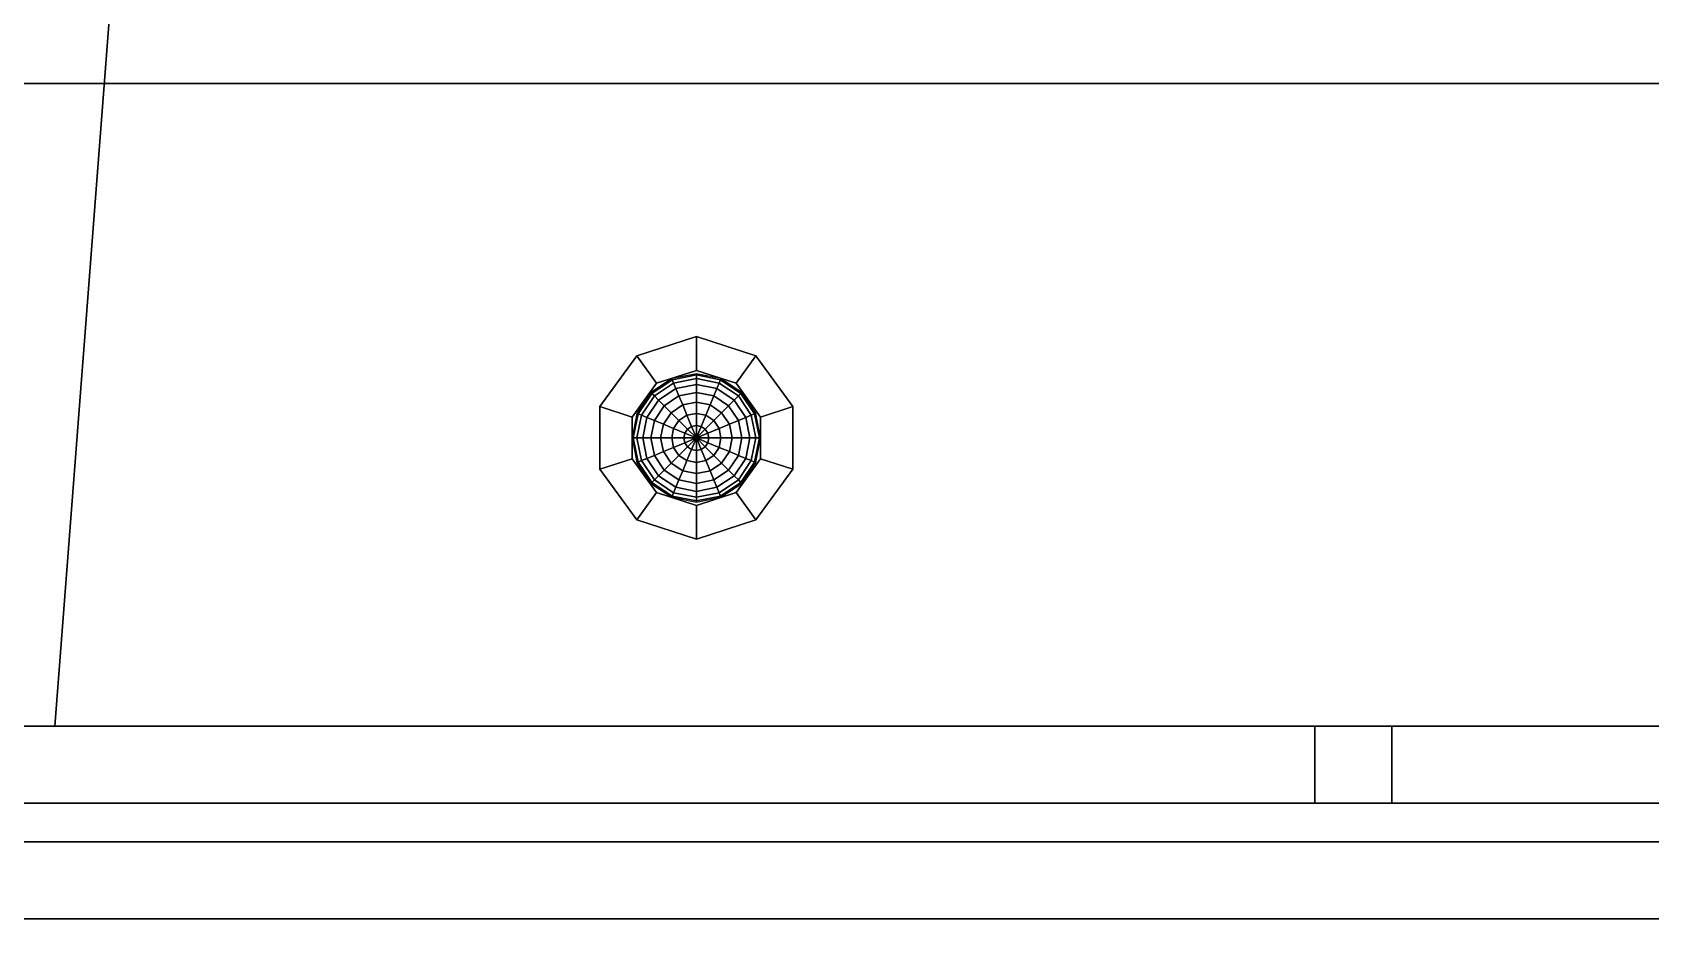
# Model space of a CAD drawing. Header units: millimetres. Extents: x 116.8 to 135.8, y -35.1 to -13.1.
# Drawn here: x 131.325 to 132.584, y -23.16 to -22.45 of the extents above; entities that cross this region are included whole.
import ezdxf

# ---------------------------------------------------------------- set-up
doc = ezdxf.new("R2010")
doc.units = ezdxf.units.MM
for name, color, linetype in [('COPERTURA', 252, 'CONTINUOUS'), ('CROMATO', 251, 'CONTINUOUS'), ('LAMPADA', 2, 'CONTINUOUS'), ('MARMO', 7, 'CONTINUOUS'), ('PRATO', 83, 'CONTINUOUS'), ('SOFFITTO', 41, 'CONTINUOUS'), ('VETRO', 137, 'CONTINUOUS')]:
    doc.layers.add(name, color=color, linetype=linetype)

msp = doc.modelspace()

# ---------------------------------------------------------------- linework, layer by layer
at = {"layer": 'COPERTURA'}
for points in [[(133.843016, -22.4899, 5.6817), (133.843016, -23.1399, 5.7), (128.843016, -23.1399, 5.7), (128.843016, -22.4899, 5.7)], [(128.843016, -22.4899, 6), (128.843016, -23.1399, 6), (133.843016, -23.1399, 6), (133.843016, -22.4899, 5.9817)], [(133.843016, -22.4899, 5.9817), (128.843016, -22.4899, 6), (128.843016, -22.4899, 5.7), (133.843016, -22.4899, 5.6817)], [(133.843016, -25.6399, 6.3), (126.343016, -25.6399, 6.3), (126.343016, -23.1399, 6.3), (133.843016, -23.1399, 6.3)], [(126.343016, -23.1399, 5.7), (133.843016, -23.1399, 5.7), (133.843016, -23.1399, 6.3), (126.343016, -23.1399, 6.3)], [(128.843016, -23.1399, 5.7), (133.843016, -23.1399, 5.7), (133.843016, -23.1399, 6), (128.843016, -23.1399, 6)]]:
    msp.add_3dface(points, dxfattribs=at)
at = {"layer": 'CROMATO'}
for points in [[(131.841968, -22.713163, 5.7), (131.841968, -22.686877, 5.7), (131.795615, -22.701938, 5.7), (131.811066, -22.723204, 5.7)], [(131.811066, -22.723204, 5.675), (131.795615, -22.701938, 5.675), (131.841968, -22.686877, 5.675), (131.841968, -22.713163, 5.675)], [(131.795615, -22.701938, 5.7), (131.841968, -22.686877, 5.7), (131.841968, -22.686877, 5.675), (131.795615, -22.701938, 5.675)], [(131.87287, -22.723204, 5.7), (131.888321, -22.701938, 5.7), (131.841968, -22.686877, 5.7), (131.841968, -22.713163, 5.7)], [(131.841968, -22.713163, 5.675), (131.841968, -22.686877, 5.675), (131.888321, -22.701938, 5.675), (131.87287, -22.723204, 5.675)], [(131.841968, -22.713163, 5.7), (131.841968, -22.686877, 5.7), (131.841968, -22.686877, 5.675), (131.841968, -22.713163, 5.675)], [(131.841968, -22.686877, 5.7), (131.888321, -22.701938, 5.7), (131.888321, -22.701938, 5.675), (131.841968, -22.686877, 5.675)], [(131.841968, -22.686877, 5.7), (131.841968, -22.713163, 5.7), (131.841968, -22.713163, 5.675), (131.841968, -22.686877, 5.675)], [(131.811066, -22.723204, 5.7), (131.795615, -22.701938, 5.7), (131.766968, -22.741367, 5.7), (131.791968, -22.74949, 5.7)], [(131.791968, -22.74949, 5.675), (131.766968, -22.741367, 5.675), (131.795615, -22.701938, 5.675), (131.811066, -22.723204, 5.675)], [(131.766968, -22.741367, 5.7), (131.795615, -22.701938, 5.7), (131.795615, -22.701938, 5.675), (131.766968, -22.741367, 5.675)], [(131.811066, -22.723204, 5.7), (131.795615, -22.701938, 5.7), (131.795615, -22.701938, 5.675), (131.811066, -22.723204, 5.675)], [(131.795615, -22.701938, 5.7), (131.811066, -22.723204, 5.7), (131.811066, -22.723204, 5.675), (131.795615, -22.701938, 5.675)], [(131.888321, -22.701938, 5.7), (131.87287, -22.723204, 5.7), (131.87287, -22.723204, 5.675), (131.888321, -22.701938, 5.675)], [(131.891968, -22.74949, 5.7), (131.916968, -22.741367, 5.7), (131.888321, -22.701938, 5.7), (131.87287, -22.723204, 5.7)], [(131.87287, -22.723204, 5.675), (131.888321, -22.701938, 5.675), (131.916968, -22.741367, 5.675), (131.891968, -22.74949, 5.675)], [(131.87287, -22.723204, 5.7), (131.888321, -22.701938, 5.7), (131.888321, -22.701938, 5.675), (131.87287, -22.723204, 5.675)], [(131.888321, -22.701938, 5.7), (131.916968, -22.741367, 5.7), (131.916968, -22.741367, 5.675), (131.888321, -22.701938, 5.675)], [(131.841968, -22.713163, 5.675), (131.811066, -22.723204, 5.675), (131.811066, -22.723204, 5.7), (131.841968, -22.713163, 5.7)], [(131.87287, -22.723204, 5.675), (131.841968, -22.713163, 5.675), (131.841968, -22.713163, 5.7), (131.87287, -22.723204, 5.7)], [(131.811066, -22.723204, 5.675), (131.791968, -22.74949, 5.675), (131.791968, -22.74949, 5.7), (131.811066, -22.723204, 5.7)], [(131.891968, -22.74949, 5.675), (131.87287, -22.723204, 5.675), (131.87287, -22.723204, 5.7), (131.891968, -22.74949, 5.7)], [(131.791968, -22.781982, 5.7), (131.766968, -22.790105, 5.7), (131.766968, -22.741367, 5.7), (131.791968, -22.74949, 5.7)], [(131.791968, -22.74949, 5.675), (131.766968, -22.741367, 5.675), (131.766968, -22.790105, 5.675), (131.791968, -22.781982, 5.675)], [(131.791968, -22.74949, 5.7), (131.766968, -22.741367, 5.7), (131.766968, -22.741367, 5.675), (131.791968, -22.74949, 5.675)], [(131.766968, -22.741367, 5.7), (131.766968, -22.790105, 5.7), (131.766968, -22.790105, 5.675), (131.766968, -22.741367, 5.675)], [(131.891968, -22.781982, 5.7), (131.916968, -22.790105, 5.7), (131.916968, -22.741367, 5.7), (131.891968, -22.74949, 5.7)], [(131.891968, -22.74949, 5.675), (131.916968, -22.741367, 5.675), (131.916968, -22.790105, 5.675), (131.891968, -22.781982, 5.675)], [(131.916968, -22.741367, 5.7), (131.891968, -22.74949, 5.7), (131.891968, -22.74949, 5.675), (131.916968, -22.741367, 5.675)], [(131.916968, -22.741367, 5.7), (131.916968, -22.790105, 5.7), (131.916968, -22.790105, 5.675), (131.916968, -22.741367, 5.675)], [(131.791968, -22.781982, 5.675), (131.791968, -22.74949, 5.675), (131.791968, -22.74949, 5.7), (131.791968, -22.781982, 5.7)], [(131.891968, -22.781982, 5.675), (131.891968, -22.74949, 5.675), (131.891968, -22.74949, 5.7), (131.891968, -22.781982, 5.7)], [(131.811066, -22.808269, 5.7), (131.795615, -22.829535, 5.7), (131.766968, -22.790105, 5.7), (131.791968, -22.781982, 5.7)], [(131.791968, -22.781982, 5.675), (131.766968, -22.790105, 5.675), (131.795615, -22.829535, 5.675), (131.811066, -22.808269, 5.675)], [(131.791968, -22.781982, 5.7), (131.766968, -22.790105, 5.7), (131.766968, -22.790105, 5.675), (131.791968, -22.781982, 5.675)], [(131.811066, -22.808269, 5.675), (131.791968, -22.781982, 5.675), (131.791968, -22.781982, 5.7), (131.811066, -22.808269, 5.7)], [(131.891968, -22.781982, 5.7), (131.916968, -22.790105, 5.7), (131.888321, -22.829535, 5.7), (131.87287, -22.808269, 5.7)], [(131.87287, -22.808269, 5.675), (131.888321, -22.829535, 5.675), (131.916968, -22.790105, 5.675), (131.891968, -22.781982, 5.675)], [(131.891968, -22.781982, 5.675), (131.87287, -22.808269, 5.675), (131.87287, -22.808269, 5.7), (131.891968, -22.781982, 5.7)], [(131.916968, -22.790105, 5.7), (131.891968, -22.781982, 5.7), (131.891968, -22.781982, 5.675), (131.916968, -22.790105, 5.675)], [(131.766968, -22.790105, 5.7), (131.795615, -22.829535, 5.7), (131.795615, -22.829535, 5.675), (131.766968, -22.790105, 5.675)], [(131.888321, -22.829535, 5.7), (131.916968, -22.790105, 5.7), (131.916968, -22.790105, 5.675), (131.888321, -22.829535, 5.675)], [(131.795615, -22.829535, 5.7), (131.811066, -22.808269, 5.7), (131.811066, -22.808269, 5.675), (131.795615, -22.829535, 5.675)], [(131.841968, -22.818309, 5.7), (131.841968, -22.844596, 5.7), (131.795615, -22.829535, 5.7), (131.811066, -22.808269, 5.7)], [(131.811066, -22.808269, 5.675), (131.795615, -22.829535, 5.675), (131.841968, -22.844596, 5.675), (131.841968, -22.818309, 5.675)], [(131.811066, -22.808269, 5.7), (131.795615, -22.829535, 5.7), (131.795615, -22.829535, 5.675), (131.811066, -22.808269, 5.675)], [(131.841968, -22.818309, 5.675), (131.811066, -22.808269, 5.675), (131.811066, -22.808269, 5.7), (131.841968, -22.818309, 5.7)], [(131.87287, -22.808269, 5.7), (131.888321, -22.829535, 5.7), (131.841968, -22.844596, 5.7), (131.841968, -22.818309, 5.7)], [(131.841968, -22.818309, 5.675), (131.841968, -22.844596, 5.675), (131.888321, -22.829535, 5.675), (131.87287, -22.808269, 5.675)], [(131.87287, -22.808269, 5.675), (131.841968, -22.818309, 5.675), (131.841968, -22.818309, 5.7), (131.87287, -22.808269, 5.7)], [(131.87287, -22.808269, 5.7), (131.888321, -22.829535, 5.7), (131.888321, -22.829535, 5.675), (131.87287, -22.808269, 5.675)], [(131.841968, -22.844596, 5.7), (131.841968, -22.818309, 5.7), (131.841968, -22.818309, 5.675), (131.841968, -22.844596, 5.675)], [(131.841968, -22.818309, 5.7), (131.841968, -22.844596, 5.7), (131.841968, -22.844596, 5.675), (131.841968, -22.818309, 5.675)], [(131.795615, -22.829535, 5.7), (131.841968, -22.844596, 5.7), (131.841968, -22.844596, 5.675), (131.795615, -22.829535, 5.675)], [(131.841968, -22.844596, 5.7), (131.888321, -22.829535, 5.7), (131.888321, -22.829535, 5.675), (131.841968, -22.844596, 5.675)], [(132.383016, -23.0499), (132.383016, -22.9899), (132.323016, -22.9899), (132.323016, -23.0499)], [(132.323016, -23.0499, 5.7), (132.323016, -22.9899, 5.7), (132.383016, -22.9899, 5.7), (132.383016, -23.0499, 5.7)], [(132.323016, -23.0499), (132.323016, -22.9899), (132.323016, -22.9899, 5.7), (132.323016, -23.0499, 5.7)], [(132.323016, -22.9899), (132.383016, -22.9899), (132.383016, -22.9899, 5.7), (132.323016, -22.9899, 5.7)], [(132.383016, -22.9899), (132.383016, -23.0499), (132.383016, -23.0499, 5.7), (132.383016, -22.9899, 5.7)], [(132.383016, -23.0499, 5.7), (132.323016, -23.0499, 5.7), (132.323016, -23.0499), (132.383016, -23.0499)]]:
    msp.add_3dface(points, dxfattribs=at)
at = {"layer": 'LAMPADA'}
for points in [[(131.807292, -22.73106, 5.665246), (131.823202, -22.72043, 5.665246), (131.822834, -22.719542, 5.675), (131.806613, -22.730381, 5.675)], [(131.809304, -22.733072, 5.655866), (131.82429, -22.723059, 5.655866), (131.823202, -22.72043, 5.665246), (131.807292, -22.73106, 5.665246)], [(131.823202, -22.72043, 5.665246), (131.841968, -22.716697, 5.665246), (131.841968, -22.715736, 5.675), (131.822834, -22.719542, 5.675)], [(131.82429, -22.723059, 5.655866), (131.841968, -22.719542, 5.655866), (131.841968, -22.716697, 5.665246), (131.823202, -22.72043, 5.665246)], [(131.826059, -22.727327, 5.647221), (131.841968, -22.724163, 5.647221), (131.841968, -22.719542, 5.655866), (131.82429, -22.723059, 5.655866)], [(131.841968, -22.716697, 5.665246), (131.860735, -22.72043, 5.665246), (131.861102, -22.719542, 5.675), (131.841968, -22.715736, 5.675)], [(131.841968, -22.719542, 5.655866), (131.859646, -22.723059, 5.655866), (131.860735, -22.72043, 5.665246), (131.841968, -22.716697, 5.665246)], [(131.841968, -22.724163, 5.647221), (131.857878, -22.727327, 5.647221), (131.859646, -22.723059, 5.655866), (131.841968, -22.719542, 5.655866)], [(131.859646, -22.723059, 5.655866), (131.874632, -22.733072, 5.655866), (131.876644, -22.73106, 5.665246), (131.860735, -22.72043, 5.665246)], [(131.860735, -22.72043, 5.665246), (131.876644, -22.73106, 5.665246), (131.877323, -22.730381, 5.675), (131.861102, -22.719542, 5.675)], [(131.796662, -22.74697, 5.665246), (131.807292, -22.73106, 5.665246), (131.806613, -22.730381, 5.675), (131.795774, -22.746602, 5.675)], [(131.79929, -22.748059, 5.655866), (131.809304, -22.733072, 5.655866), (131.807292, -22.73106, 5.665246), (131.796662, -22.74697, 5.665246)], [(131.803559, -22.749827, 5.647221), (131.812571, -22.736339, 5.647221), (131.809304, -22.733072, 5.655866), (131.79929, -22.748059, 5.655866)], [(131.812571, -22.736339, 5.647221), (131.826059, -22.727327, 5.647221), (131.82429, -22.723059, 5.655866), (131.809304, -22.733072, 5.655866)], [(131.816968, -22.740736, 5.639645), (131.828438, -22.733072, 5.639645), (131.826059, -22.727327, 5.647221), (131.812571, -22.736339, 5.647221)], [(131.822326, -22.746094, 5.633426), (131.831338, -22.740072, 5.633426), (131.828438, -22.733072, 5.639645), (131.816968, -22.740736, 5.639645)], [(131.828438, -22.733072, 5.639645), (131.841968, -22.730381, 5.639645), (131.841968, -22.724163, 5.647221), (131.826059, -22.727327, 5.647221)], [(131.831338, -22.740072, 5.633426), (131.841968, -22.737958, 5.633426), (131.841968, -22.730381, 5.639645), (131.828438, -22.733072, 5.639645)], [(131.841968, -22.730381, 5.639645), (131.855498, -22.733072, 5.639645), (131.857878, -22.727327, 5.647221), (131.841968, -22.724163, 5.647221)], [(131.841968, -22.737958, 5.633426), (131.852598, -22.740072, 5.633426), (131.855498, -22.733072, 5.639645), (131.841968, -22.730381, 5.639645)], [(131.852598, -22.740072, 5.633426), (131.86161, -22.746094, 5.633426), (131.866968, -22.740736, 5.639645), (131.855498, -22.733072, 5.639645)], [(131.855498, -22.733072, 5.639645), (131.866968, -22.740736, 5.639645), (131.871365, -22.736339, 5.647221), (131.857878, -22.727327, 5.647221)], [(131.857878, -22.727327, 5.647221), (131.871365, -22.736339, 5.647221), (131.874632, -22.733072, 5.655866), (131.859646, -22.723059, 5.655866)], [(131.871365, -22.736339, 5.647221), (131.880377, -22.749827, 5.647221), (131.884646, -22.748059, 5.655866), (131.874632, -22.733072, 5.655866)], [(131.874632, -22.733072, 5.655866), (131.884646, -22.748059, 5.655866), (131.887274, -22.74697, 5.665246), (131.876644, -22.73106, 5.665246)], [(131.876644, -22.73106, 5.665246), (131.887274, -22.74697, 5.665246), (131.888162, -22.746602, 5.675), (131.877323, -22.730381, 5.675)], [(131.809304, -22.752206, 5.639645), (131.816968, -22.740736, 5.639645), (131.812571, -22.736339, 5.647221), (131.803559, -22.749827, 5.647221)], [(131.816304, -22.755106, 5.633426), (131.822326, -22.746094, 5.633426), (131.816968, -22.740736, 5.639645), (131.809304, -22.752206, 5.639645)], [(131.828438, -22.752206, 5.628806), (131.834646, -22.748059, 5.628806), (131.831338, -22.740072, 5.633426), (131.822326, -22.746094, 5.633426)], [(131.834646, -22.748059, 5.628806), (131.841968, -22.746602, 5.628806), (131.841968, -22.737958, 5.633426), (131.831338, -22.740072, 5.633426)], [(131.841968, -22.746602, 5.628806), (131.84929, -22.748059, 5.628806), (131.852598, -22.740072, 5.633426), (131.841968, -22.737958, 5.633426)], [(131.84929, -22.748059, 5.628806), (131.855498, -22.752206, 5.628806), (131.86161, -22.746094, 5.633426), (131.852598, -22.740072, 5.633426)], [(131.86161, -22.746094, 5.633426), (131.867632, -22.755106, 5.633426), (131.874632, -22.752206, 5.639645), (131.866968, -22.740736, 5.639645)], [(131.866968, -22.740736, 5.639645), (131.874632, -22.752206, 5.639645), (131.880377, -22.749827, 5.647221), (131.871365, -22.736339, 5.647221)], [(131.792929, -22.765736, 5.665246), (131.796662, -22.74697, 5.665246), (131.795774, -22.746602, 5.675), (131.791968, -22.765736, 5.675)], [(131.795774, -22.765736, 5.655866), (131.79929, -22.748059, 5.655866), (131.796662, -22.74697, 5.665246), (131.792929, -22.765736, 5.665246)], [(131.800395, -22.765736, 5.647221), (131.803559, -22.749827, 5.647221), (131.79929, -22.748059, 5.655866), (131.795774, -22.765736, 5.655866)], [(131.806613, -22.765736, 5.639645), (131.809304, -22.752206, 5.639645), (131.803559, -22.749827, 5.647221), (131.800395, -22.765736, 5.647221)], [(131.81419, -22.765736, 5.633426), (131.816304, -22.755106, 5.633426), (131.809304, -22.752206, 5.639645), (131.806613, -22.765736, 5.639645)], [(131.822834, -22.765736, 5.628806), (131.82429, -22.758414, 5.628806), (131.816304, -22.755106, 5.633426), (131.81419, -22.765736, 5.633426)], [(131.82429, -22.758414, 5.628806), (131.828438, -22.752206, 5.628806), (131.822326, -22.746094, 5.633426), (131.816304, -22.755106, 5.633426)], [(131.832956, -22.762003, 5.625961), (131.835071, -22.758839, 5.625961), (131.828438, -22.752206, 5.628806), (131.82429, -22.758414, 5.628806)], [(131.835071, -22.758839, 5.625961), (131.838235, -22.756724, 5.625961), (131.834646, -22.748059, 5.628806), (131.828438, -22.752206, 5.628806)], [(131.838235, -22.756724, 5.625961), (131.841968, -22.755982, 5.625961), (131.841968, -22.746602, 5.628806), (131.834646, -22.748059, 5.628806)], [(131.841968, -22.765736, 5.625), (131.841968, -22.765736, 5.625), (131.838235, -22.756724, 5.625961), (131.835071, -22.758839, 5.625961)], [(131.841968, -22.765736, 5.625), (131.841968, -22.765736, 5.625), (131.841968, -22.755982, 5.625961), (131.838235, -22.756724, 5.625961)], [(131.841968, -22.755982, 5.625961), (131.845701, -22.756724, 5.625961), (131.84929, -22.748059, 5.628806), (131.841968, -22.746602, 5.628806)], [(131.841968, -22.765736, 5.625), (131.841968, -22.765736, 5.625), (131.845701, -22.756724, 5.625961), (131.841968, -22.755982, 5.625961)], [(131.841968, -22.765736, 5.625), (131.841968, -22.765736, 5.625), (131.848866, -22.758839, 5.625961), (131.845701, -22.756724, 5.625961)], [(131.845701, -22.756724, 5.625961), (131.848866, -22.758839, 5.625961), (131.855498, -22.752206, 5.628806), (131.84929, -22.748059, 5.628806)], [(131.848866, -22.758839, 5.625961), (131.85098, -22.762003, 5.625961), (131.859646, -22.758414, 5.628806), (131.855498, -22.752206, 5.628806)], [(131.855498, -22.752206, 5.628806), (131.859646, -22.758414, 5.628806), (131.867632, -22.755106, 5.633426), (131.86161, -22.746094, 5.633426)], [(131.859646, -22.758414, 5.628806), (131.861102, -22.765736, 5.628806), (131.869747, -22.765736, 5.633426), (131.867632, -22.755106, 5.633426)], [(131.867632, -22.755106, 5.633426), (131.869747, -22.765736, 5.633426), (131.877323, -22.765736, 5.639645), (131.874632, -22.752206, 5.639645)], [(131.874632, -22.752206, 5.639645), (131.877323, -22.765736, 5.639645), (131.883542, -22.765736, 5.647221), (131.880377, -22.749827, 5.647221)], [(131.880377, -22.749827, 5.647221), (131.883542, -22.765736, 5.647221), (131.888162, -22.765736, 5.655866), (131.884646, -22.748059, 5.655866)], [(131.884646, -22.748059, 5.655866), (131.888162, -22.765736, 5.655866), (131.891007, -22.765736, 5.665246), (131.887274, -22.74697, 5.665246)], [(131.887274, -22.74697, 5.665246), (131.891007, -22.765736, 5.665246), (131.891968, -22.765736, 5.675), (131.888162, -22.746602, 5.675)], [(131.796662, -22.784503, 5.665246), (131.792929, -22.765736, 5.665246), (131.791968, -22.765736, 5.675), (131.795774, -22.78487, 5.675)], [(131.79929, -22.783414, 5.655866), (131.795774, -22.765736, 5.655866), (131.792929, -22.765736, 5.665246), (131.796662, -22.784503, 5.665246)], [(131.803559, -22.781646, 5.647221), (131.800395, -22.765736, 5.647221), (131.795774, -22.765736, 5.655866), (131.79929, -22.783414, 5.655866)], [(131.809304, -22.779266, 5.639645), (131.806613, -22.765736, 5.639645), (131.800395, -22.765736, 5.647221), (131.803559, -22.781646, 5.647221)], [(131.816304, -22.776367, 5.633426), (131.81419, -22.765736, 5.633426), (131.806613, -22.765736, 5.639645), (131.809304, -22.779266, 5.639645)], [(131.82429, -22.773059, 5.628806), (131.822834, -22.765736, 5.628806), (131.81419, -22.765736, 5.633426), (131.816304, -22.776367, 5.633426)], [(131.832214, -22.765736, 5.625961), (131.832956, -22.762003, 5.625961), (131.82429, -22.758414, 5.628806), (131.822834, -22.765736, 5.628806)], [(131.832956, -22.769469, 5.625961), (131.832214, -22.765736, 5.625961), (131.822834, -22.765736, 5.628806), (131.82429, -22.773059, 5.628806)], [(131.835071, -22.772634, 5.625961), (131.832956, -22.769469, 5.625961), (131.82429, -22.773059, 5.628806), (131.828438, -22.779266, 5.628806)], [(131.841968, -22.765736, 5.625), (131.841968, -22.765736, 5.625), (131.832956, -22.762003, 5.625961), (131.832214, -22.765736, 5.625961)], [(131.841968, -22.765736, 5.625), (131.841968, -22.765736, 5.625), (131.832214, -22.765736, 5.625961), (131.832956, -22.769469, 5.625961)], [(131.841968, -22.765736, 5.625), (131.841968, -22.765736, 5.625), (131.835071, -22.758839, 5.625961), (131.832956, -22.762003, 5.625961)], [(131.841968, -22.765736, 5.625), (131.841968, -22.765736, 5.625), (131.832956, -22.769469, 5.625961), (131.835071, -22.772634, 5.625961)], [(131.841968, -22.765736, 5.625), (131.841968, -22.765736, 5.625), (131.835071, -22.772634, 5.625961), (131.838235, -22.774748, 5.625961)], [(131.841968, -22.765736, 5.625), (131.841968, -22.765736, 5.625), (131.838235, -22.774748, 5.625961), (131.841968, -22.775491, 5.625961)], [(131.841968, -22.765736, 5.625), (131.841968, -22.765736, 5.625), (131.85098, -22.762003, 5.625961), (131.848866, -22.758839, 5.625961)], [(131.841968, -22.765736, 5.625), (131.841968, -22.765736, 5.625), (131.851723, -22.765736, 5.625961), (131.85098, -22.762003, 5.625961)], [(131.841968, -22.765736, 5.625), (131.841968, -22.765736, 5.625), (131.85098, -22.769469, 5.625961), (131.851723, -22.765736, 5.625961)], [(131.841968, -22.765736, 5.625), (131.841968, -22.765736, 5.625), (131.848866, -22.772634, 5.625961), (131.85098, -22.769469, 5.625961)], [(131.841968, -22.765736, 5.625), (131.841968, -22.765736, 5.625), (131.845701, -22.774748, 5.625961), (131.848866, -22.772634, 5.625961)], [(131.841968, -22.765736, 5.625), (131.841968, -22.765736, 5.625), (131.841968, -22.775491, 5.625961), (131.845701, -22.774748, 5.625961)], [(131.85098, -22.769469, 5.625961), (131.848866, -22.772634, 5.625961), (131.855498, -22.779266, 5.628806), (131.859646, -22.773059, 5.628806)], [(131.85098, -22.762003, 5.625961), (131.851723, -22.765736, 5.625961), (131.861102, -22.765736, 5.628806), (131.859646, -22.758414, 5.628806)], [(131.851723, -22.765736, 5.625961), (131.85098, -22.769469, 5.625961), (131.859646, -22.773059, 5.628806), (131.861102, -22.765736, 5.628806)], [(131.861102, -22.765736, 5.628806), (131.859646, -22.773059, 5.628806), (131.867632, -22.776367, 5.633426), (131.869747, -22.765736, 5.633426)], [(131.869747, -22.765736, 5.633426), (131.867632, -22.776367, 5.633426), (131.874632, -22.779266, 5.639645), (131.877323, -22.765736, 5.639645)], [(131.877323, -22.765736, 5.639645), (131.874632, -22.779266, 5.639645), (131.880377, -22.781646, 5.647221), (131.883542, -22.765736, 5.647221)], [(131.883542, -22.765736, 5.647221), (131.880377, -22.781646, 5.647221), (131.884646, -22.783414, 5.655866), (131.888162, -22.765736, 5.655866)], [(131.888162, -22.765736, 5.655866), (131.884646, -22.783414, 5.655866), (131.887274, -22.784503, 5.665246), (131.891007, -22.765736, 5.665246)], [(131.891007, -22.765736, 5.665246), (131.887274, -22.784503, 5.665246), (131.888162, -22.78487, 5.675), (131.891968, -22.765736, 5.675)], [(131.809304, -22.7984, 5.655866), (131.79929, -22.783414, 5.655866), (131.796662, -22.784503, 5.665246), (131.807292, -22.800412, 5.665246)], [(131.812571, -22.795133, 5.647222), (131.803559, -22.781646, 5.647221), (131.79929, -22.783414, 5.655866), (131.809304, -22.7984, 5.655866)], [(131.816968, -22.790736, 5.639645), (131.809304, -22.779266, 5.639645), (131.803559, -22.781646, 5.647221), (131.812571, -22.795133, 5.647222)], [(131.822326, -22.785379, 5.633426), (131.816304, -22.776367, 5.633426), (131.809304, -22.779266, 5.639645), (131.816968, -22.790736, 5.639645)], [(131.828438, -22.779266, 5.628806), (131.82429, -22.773059, 5.628806), (131.816304, -22.776367, 5.633426), (131.822326, -22.785379, 5.633426)], [(131.834646, -22.783414, 5.628806), (131.828438, -22.779266, 5.628806), (131.822326, -22.785379, 5.633426), (131.831338, -22.7914, 5.633427)], [(131.838235, -22.774748, 5.625961), (131.835071, -22.772634, 5.625961), (131.828438, -22.779266, 5.628806), (131.834646, -22.783414, 5.628806)], [(131.841968, -22.78487, 5.628806), (131.834646, -22.783414, 5.628806), (131.831338, -22.7914, 5.633427), (131.841968, -22.793515, 5.633427)], [(131.841968, -22.775491, 5.625961), (131.838235, -22.774748, 5.625961), (131.834646, -22.783414, 5.628806), (131.841968, -22.78487, 5.628806)], [(131.845701, -22.774748, 5.625961), (131.841968, -22.775491, 5.625961), (131.841968, -22.78487, 5.628806), (131.84929, -22.783414, 5.628806)], [(131.84929, -22.783414, 5.628806), (131.841968, -22.78487, 5.628806), (131.841968, -22.793515, 5.633427), (131.852598, -22.7914, 5.633427)], [(131.848866, -22.772634, 5.625961), (131.845701, -22.774748, 5.625961), (131.84929, -22.783414, 5.628806), (131.855498, -22.779266, 5.628806)], [(131.855498, -22.779266, 5.628806), (131.84929, -22.783414, 5.628806), (131.852598, -22.7914, 5.633427), (131.86161, -22.785379, 5.633426)], [(131.859646, -22.773059, 5.628806), (131.855498, -22.779266, 5.628806), (131.86161, -22.785379, 5.633426), (131.867632, -22.776367, 5.633426)], [(131.867632, -22.776367, 5.633426), (131.86161, -22.785379, 5.633426), (131.866968, -22.790736, 5.639645), (131.874632, -22.779266, 5.639645)], [(131.874632, -22.779266, 5.639645), (131.866968, -22.790736, 5.639645), (131.871365, -22.795133, 5.647222), (131.880377, -22.781646, 5.647221)], [(131.880377, -22.781646, 5.647221), (131.871365, -22.795133, 5.647222), (131.874632, -22.7984, 5.655866), (131.884646, -22.783414, 5.655866)], [(131.884646, -22.783414, 5.655866), (131.874632, -22.7984, 5.655866), (131.876644, -22.800412, 5.665246), (131.887274, -22.784503, 5.665246)], [(131.807292, -22.800412, 5.665246), (131.796662, -22.784503, 5.665246), (131.795774, -22.78487, 5.675), (131.806613, -22.801092, 5.675)], [(131.826059, -22.804145, 5.647222), (131.812571, -22.795133, 5.647222), (131.809304, -22.7984, 5.655866), (131.82429, -22.808414, 5.655866)], [(131.828438, -22.7984, 5.639645), (131.816968, -22.790736, 5.639645), (131.812571, -22.795133, 5.647222), (131.826059, -22.804145, 5.647222)], [(131.831338, -22.7914, 5.633427), (131.822326, -22.785379, 5.633426), (131.816968, -22.790736, 5.639645), (131.828438, -22.7984, 5.639645)], [(131.841968, -22.793515, 5.633427), (131.831338, -22.7914, 5.633427), (131.828438, -22.7984, 5.639645), (131.841968, -22.801092, 5.639645)], [(131.852598, -22.7914, 5.633427), (131.841968, -22.793515, 5.633427), (131.841968, -22.801092, 5.639645), (131.855498, -22.7984, 5.639645)], [(131.86161, -22.785379, 5.633426), (131.852598, -22.7914, 5.633427), (131.855498, -22.7984, 5.639645), (131.866968, -22.790736, 5.639645)], [(131.866968, -22.790736, 5.639645), (131.855498, -22.7984, 5.639645), (131.857878, -22.804145, 5.647222), (131.871365, -22.795133, 5.647222)], [(131.871365, -22.795133, 5.647222), (131.857878, -22.804145, 5.647222), (131.859646, -22.808414, 5.655866), (131.874632, -22.7984, 5.655866)], [(131.887274, -22.784503, 5.665246), (131.876644, -22.800412, 5.665246), (131.877323, -22.801092, 5.675), (131.888162, -22.78487, 5.675)], [(131.823202, -22.811043, 5.665246), (131.807292, -22.800412, 5.665246), (131.806613, -22.801092, 5.675), (131.822834, -22.81193, 5.675)], [(131.82429, -22.808414, 5.655866), (131.809304, -22.7984, 5.655866), (131.807292, -22.800412, 5.665246), (131.823202, -22.811043, 5.665246)], [(131.841968, -22.81193, 5.655866), (131.82429, -22.808414, 5.655866), (131.823202, -22.811043, 5.665246), (131.841968, -22.814776, 5.665246)], [(131.841968, -22.80731, 5.647222), (131.826059, -22.804145, 5.647222), (131.82429, -22.808414, 5.655866), (131.841968, -22.81193, 5.655866)], [(131.841968, -22.801092, 5.639645), (131.828438, -22.7984, 5.639645), (131.826059, -22.804145, 5.647222), (131.841968, -22.80731, 5.647222)], [(131.855498, -22.7984, 5.639645), (131.841968, -22.801092, 5.639645), (131.841968, -22.80731, 5.647222), (131.857878, -22.804145, 5.647222)], [(131.857878, -22.804145, 5.647222), (131.841968, -22.80731, 5.647222), (131.841968, -22.81193, 5.655866), (131.859646, -22.808414, 5.655866)], [(131.859646, -22.808414, 5.655866), (131.841968, -22.81193, 5.655866), (131.841968, -22.814776, 5.665246), (131.860735, -22.811043, 5.665246)], [(131.874632, -22.7984, 5.655866), (131.859646, -22.808414, 5.655866), (131.860735, -22.811043, 5.665246), (131.876644, -22.800412, 5.665246)], [(131.876644, -22.800412, 5.665246), (131.860735, -22.811043, 5.665246), (131.861102, -22.81193, 5.675), (131.877323, -22.801092, 5.675)], [(131.841968, -22.814776, 5.665246), (131.823202, -22.811043, 5.665246), (131.822834, -22.81193, 5.675), (131.841968, -22.815736, 5.675)], [(131.860735, -22.811043, 5.665246), (131.841968, -22.814776, 5.665246), (131.841968, -22.815736, 5.675), (131.861102, -22.81193, 5.675)]]:
    msp.add_3dface(points, dxfattribs=at)
at = {"layer": 'MARMO'}
for points in [[(128.543016, -23.1399, -0.0183), (133.543016, -23.1399, -0.0183), (133.843016, -22.9899, -0.0183), (128.843016, -22.9899, -0.0183)], [(128.843016, -22.9899), (133.843016, -22.9899), (133.543016, -23.1399), (128.543016, -23.1399)], [(128.843016, -22.9899, -0.0183), (133.843016, -22.9899, -0.0183), (133.843016, -22.9899), (128.843016, -22.9899)], [(133.543016, -23.1399, -0.0183), (128.543016, -23.1399, -0.0183), (128.543016, -23.1399), (133.543016, -23.1399)]]:
    msp.add_3dface(points, dxfattribs=at)
at = {"layer": 'PRATO'}
for points in [[(128.843016, -22.9899), (128.843016, -20.5649), (131.565629, -20.094816), (131.343016, -22.9899)], [(128.843016, -20.5649, -0.0183), (128.843016, -22.9899, -0.0183), (131.343016, -22.9899, -0.0183), (131.565629, -20.094816, -0.0183)], [(133.843016, -22.450041), (133.843016, -22.9899), (131.343016, -22.9899), (131.565629, -20.094816)], [(133.843016, -22.9899, -0.0183), (133.843016, -22.450041, -0.0183), (131.565629, -20.094816, -0.0183), (131.343016, -22.9899, -0.0183)], [(133.843016, -22.9899), (128.843016, -22.9899), (128.843016, -22.9899, -0.0183), (133.843016, -22.9899, -0.0183)]]:
    msp.add_3dface(points, dxfattribs=at)
at = {"layer": 'SOFFITTO'}
msp.add_3dface([(130.093016, -23.1399, 5.7), (133.843016, -23.1399, 5.7), (133.843016, -24.3899, 5.7), (130.093016, -24.3899, 5.7)], dxfattribs=at)
at = {"layer": 'VETRO'}
for points in [[(133.543016, -23.0799), (133.543016, -23.0499), (128.843016, -23.0499), (128.843016, -23.0799)], [(128.843016, -23.0799, 5.7), (128.843016, -23.0499, 5.7), (133.543016, -23.0499, 5.7), (133.543016, -23.0799, 5.7)], [(128.843016, -23.0499), (133.543016, -23.0499), (133.543016, -23.0499, 5.7), (128.843016, -23.0499, 5.7)], [(133.543016, -23.0799, 5.7), (128.843016, -23.0799, 5.7), (128.843016, -23.0799), (133.543016, -23.0799)]]:
    msp.add_3dface(points, dxfattribs=at)

doc.saveas('drawing.dxf')
